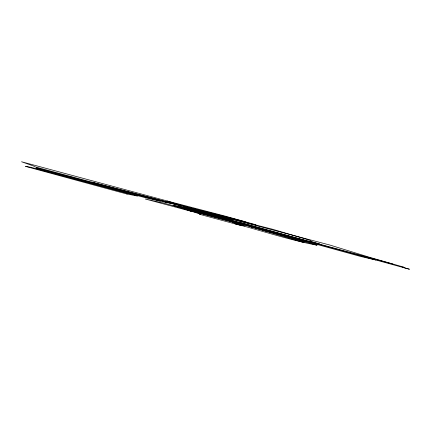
<?xml version="1.0" encoding="UTF-8"?>
<svg xmlns="http://www.w3.org/2000/svg" width="431" height="431" viewBox="0 0 431 431"><rect width="100%" height="100%" fill="white"/><g stroke="black" fill="none" stroke-linecap="round" stroke-linejoin="round"><path stroke-width="0.65" d="M70.932 176.548L69.741 176.974M192.075 211.562L145.328 199.02L162.611 202.791L305.164 241.516L301.28 240.784M375.918 260.055L360.063 256.321L260.663 228.856L173.052 205.221L205.188 212.192L329.898 245.05L369.938 257.399L403.416 267.037L403.702 267.209L402.338 267.172L409.45 269.24L240.611 222.752M185.357 208.103L187.528 208.539M190.416 209.547L190.771 209.617M191.17 209.687L193.341 210.118M194.246 210.312L195.911 210.64M196.827 211.238L199.154 211.702M212.844 215.371L214.045 215.613M216.588 216.448L208.604 214.433M223.42 218.506L225.655 218.953L187.113 208.232L180.228 206.858L199.93 212.219M175.843 204.337L164.879 201.902L167.923 202.732M220.456 217.31L232.433 219.864L198.335 210.543M275.921 233.069L243.305 224.023L246.29 224.982M208.27 212.973L272.419 229.206L307.217 239.464L310.918 240.74L310.929 241.279L312.432 241.829L319.824 244.016M242.976 224.077L244.194 224.352M176.936 204.585L191.827 208.205A207.44 2.532 15.1 0 1 211.142 213.027A207.047 2.532 15.1 0 1 244.458 221.577L245.433 221.83M191.192 209.945L176.581 205.959M291.388 237.341L305.094 240.654M81.718 179.436L34.701 166.759L33.607 166.043L21.55 161.76L171.129 202.037L225.478 216.195L255.906 224.788L193.374 208.922L91.706 182.124M212.919 213.97L225.607 217.138M183.52 207.893L244.808 224.346M246.085 225.246L317.065 245.212C289.212 239.943 262.199 230.865 234.825 223.641L244.345 225.903L234.97 223.21L232.675 222.283L238.354 223.576L231.63 221.502M252.873 227.261L249.646 226.442L304.097 242.605M242.265 225.849L199.569 214.293L200.604 214.185L180.093 207.613M160.348 201.051L36.215 167.869L43.957 170.439L134.52 194.86L147.515 198.249L180.907 205.679L81.604 179.436M185.605 207.764L392.598 263.982M197.258 211.405L224.853 218.792M232.481 221.593L174.954 206.077L185.384 209.03M189.872 210.673L235.057 222.827M197.657 209.849L173.973 203.249L167.47 201.056M185.228 207.855L210.624 214.837M220.333 217.407L181.753 207.16M218.603 216.798L237.605 222.299M257.894 228.446L266.423 231.145M226.216 219.314L231.598 221.011M227.299 219.314L225.903 218.808M94.432 183.584L94.868 184.172M30.816 167.271L25.451 166.355L118.245 191.693L127.161 194.058L126.822 193.918L137.537 196.116L30.816 167.271"/></g></svg>
